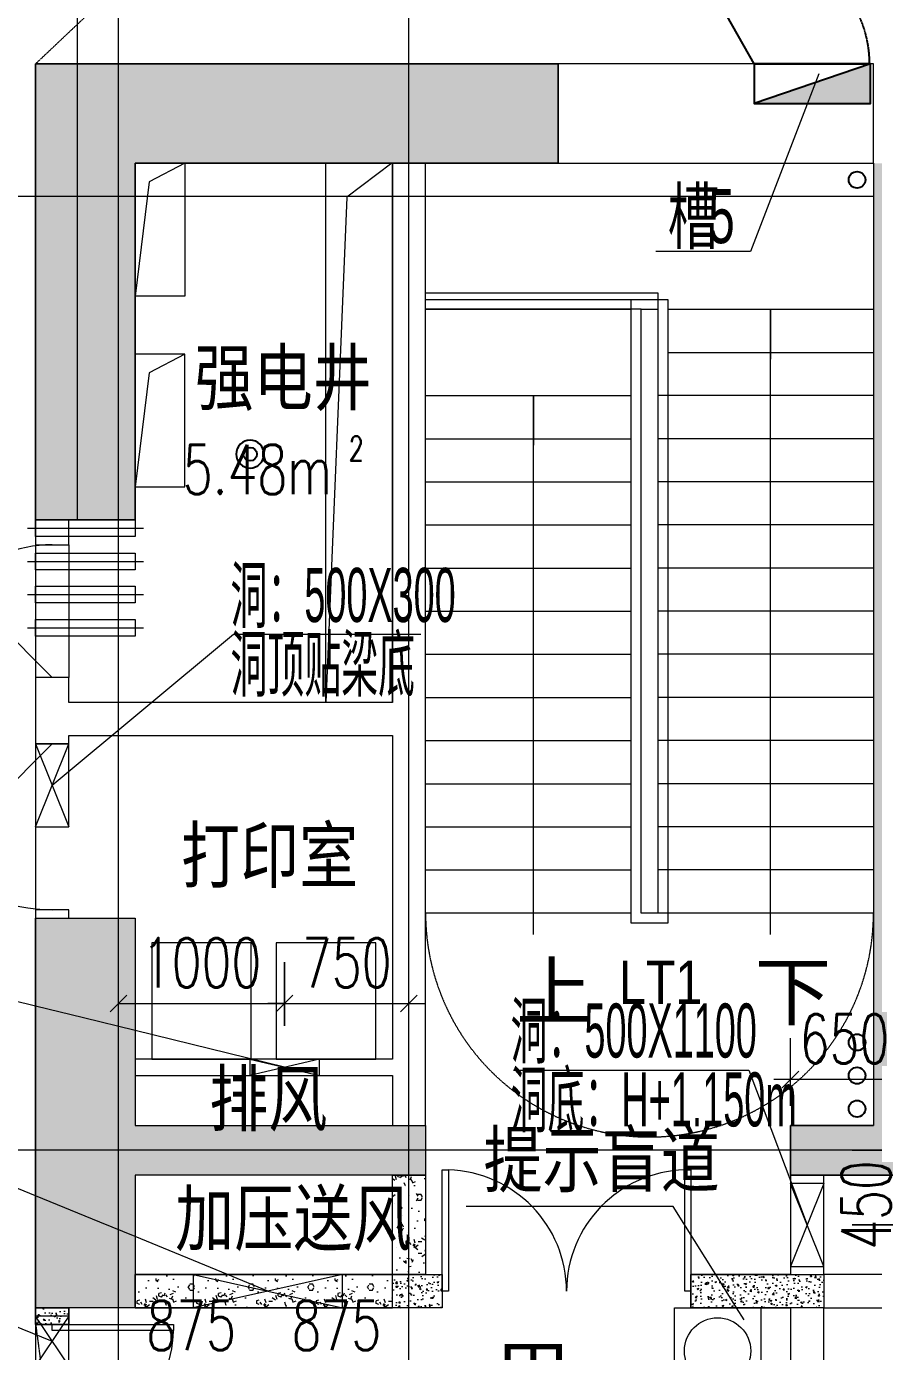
# Model space of a CAD drawing. Header units: millimetres. Extents: x 8533 to 398112, y -117646 to 105276.
# Drawn here: x 164491 to 169596, y 57192 to 65180 of the extents above; entities that cross this region are included whole.
import ezdxf

# ---------------------------------------------------------------- set-up
doc = ezdxf.new("R2010")
doc.units = ezdxf.units.MM
for name, pattern in [('IMPORT-A-D0TE-BF$0$DOTE', [0]), ('IMPORT-A-stair-10F$0$DASH', [3.5, 2.5, -1]), ('IMPORT-DASH', [3.5, 2.5, -1]), ('IMPORT-P-XHS-10F$0$DASH', [3.5, 2.5, -1])]:
    doc.linetypes.add(name, pattern=pattern)
for name, color, linetype, lineweight in [('A-D0TE-BF$0$A-Axis-GRID', 1, 'IMPORT-A-D0TE-BF$0$DOTE', 13), ('A-PMDT-10F$0$0-现浇内墙构造柱-CABR', 31, 'Continuous', 13), ('A-PMDT-10F$0$0-预制内隔墙_不计入_-CABR', 6, 'Continuous', 13), ('A-PMDT-10F$0$A-Wall-arch', 7, 'Continuous', 13), ('A-stair-10F$0$A-floor-STAI', 2, 'Continuous', 13), ('A-stair-10F$0$DIM_SYMB', 3, 'Continuous', 13), ('A-stair-10F$0$PUB_TEXT', 7, 'Continuous', 13), ('A-wall-10F$0$-A-盲道', 8, 'Continuous', 13), ('A-wall-10F$0$A-Dims', 140, 'Continuous', 13), ('A-wall-10F$0$A-Dims-IDEN', 13, 'Continuous', 13), ('A-wall-10F$0$A-int-BATH', 152, 'Continuous', 13), ('A-wall-10F$0$A-wall-ARCH', 7, 'Continuous', 13), ('A-wall-10F$0$A-wall-COL', 30, 'Continuous', 13), ('A-wall-10F$0$DOOR_FIRE', 4, 'Continuous', 13), ('A-wall-10F$0$DOOR_FIRE_TEXT', 7, 'Continuous', 13), ('A-wall-10F$0$PUB_TEXT', 7, 'Continuous', 13), ('A-wall-10F$0$SPACE', 7, 'Continuous', 13), ('E-LD-10_18F$0$E-留洞提资', 1, 'Continuous', 13), ('E-MG-10_12F$0$E-POWER-EQUIP1', 3, 'Continuous', 13), ('E-MG-10_12F$0$E-留洞提资尺寸标注1', 7, 'Continuous', 13), ('H-TJ-10F$0$H-TZ-JZLD', 211, 'Continuous', 13), ('H-TJ-10F$0$H-TZ-JZLDBZ', 4, 'Continuous', 13), ('P-XHS-10F$0$PTA-PS通气立管', 10, 'Continuous', 25), ('P-XHS-10F$0$PTA-XH消火栓立管2区', 10, 'Continuous', 25), ('P-XHS-10F$0$PTA-XH消火栓箱', 10, 'Continuous', 25), ('P-XHS-10F$0$PTP-YS雨水阀门', 10, 'Continuous', 25), ('P-XHS-10F$0$消火栓留槽提资', 4, 'Continuous', 13), ('wall-10_12F$0$S-hatch', 253, 'Continuous', 13), ('wall-10_12F$0$S-wall', 31, 'Continuous', 13), ('X-AREA-SS', 3, 'IMPORT-DASH', 13), ('塔楼-ARC-10F-20250714_dwg', 8, 'Continuous', 13)]:
    doc.layers.add(name, color=color, linetype=linetype, lineweight=lineweight)
doc.styles.add('Arial', font='arial.ttf', dxfattribs={"width": 0.7, "height": 326.200771})
doc.styles.add('Arial_2', font='arial.ttf', dxfattribs={"width": 0.5, "height": 326.200771})
doc.styles.add('Arial_5', font='arial.ttf', dxfattribs={"width": 0.8, "height": 326.200771})
doc.styles.add('Arial_8', font='arial.ttf', dxfattribs={"width": 0.8, "height": 260.960617})
doc.styles.add('Arial_9', font='arial.ttf', dxfattribs={"width": 0.63, "height": 326.200771})
doc.styles.add('Simplex', font='simplex_.ttf', dxfattribs={"width": 0.705882, "height": 297.5})
doc.styles.add('Simplex_3', font='simplex_.ttf', dxfattribs={"height": 337.588652})
doc.styles.add('Simplex_5', font='simplex_.ttf', dxfattribs={"width": 0.705882, "height": 148.75})
pattern_1 = [(0, (-1213354.08, -95633.75), (180, 360), [0, -360]), (0, (-1213564.7, -95682.35), (180, 360), [0, -360]), (0, (-1213447.7, -95685.95), (180, 360), [0, -360]), (0, (-1213319.9, -95579.75), (180, 360), [0, -360]), (0, (-1213469.28, -95703.95), (180, 360), [0, -360]), (0, (-1213283.9, -95352.95), (180, 360), [0, -360]), (0, (-1213393.7, -95381.75), (180, 360), [0, -360]), (0, (-1213336.08, -95426.75), (180, 360), [0, -360]), (0, (-1213629.5, -95433.95), (180, 360), [0, -360]), (0, (-1213453.08, -95450.15), (180, 360), [0, -360]), (0, (-1213521.5, -95541.95), (180, 360), [0, -360]), (0, (-1213517.9, -95676.95), (180, 360), [0, -360]), (0, (-1213382.9, -95691.35), (180, 360), [0, -360]), (0, (-1213283.9, -95532.95), (180, 360), [0, -360]), (0, (-1213620.5, -95588.75), (180, 360), [0, -360]), (0, (-1213589.9, -95527.55), (180, 360), [0, -360]), (0, (-1213449.5, -95552.75), (180, 360), [0, -360]), (0, (-1213499.9, -95604.95), (180, 360), [0, -360]), (0, (-1213528.7, -95486.15), (180, 360), [0, -360]), (0, (-1213483.7, -95351.15), (180, 360), [0, -360]), (0, (-1213606.08, -95664.35), (180, 360), [0, -360]), (0, (-1213408.08, -95424.95), (180, 360), [0, -360]), (0, (-1213575.5, -95419.55), (180, 360), [0, -360]), (0, (-1213604.28, -95372.75), (180, 360), [0, -360]), (130.601, (-1213305.996, -95465.663), (-899.99401095, 1080.00451829), [15.805, -6622.267]), (18.435, (-1213331.71, -95458.805), (899.9997119, 360.0008173), [16.263, -2260.577]), (90, (-1213331.71, -95474.23), (180, 360), [15.429, -704.571]), (161.565, (-1213316.28, -95479.377), (-899.9997119, 360.0008173), [16.263, -2260.577]), (53.13, (-1213316.28, -95479.38), (180.0006431, 359.9996784), [17.143, -1782.857]), (135, (-1213302.57, -95662.8), (-180.000395, 360.000083), [14.546, -1003.688]), (45, (-1213323.14, -95662.8), (180.000395, 360.000083), [14.546, -1003.688]), (135, (-1213312.85, -95673.09), (-180.000395, 360.000083), [14.546, -1003.688]), (45, (-1213312.85, -95673.09), (180.000395, 360.000083), [14.546, -1003.688]), (116.565, (-1213475.7, -95421.1), (0.000643, 720.000472), [19.166, -383.326]), (180, (-1213484.28, -95403.95), (-180, 360), [20.571, -339.429]), (63.435, (-1213513.43, -95421.1), (-0.000643, 720.000472), [19.166, -383.326]), (116.565, (-1213504.85, -95438.23), (0.000643, 720.000472), [19.166, -383.326]), (0, (-1213504.85, -95438.23), (180, 360), [20.571, -339.429]), (63.435, (-1213484.28, -95438.23), (-0.000643, 720.000472), [19.166, -383.326]), (107.103, (-1213340.282, -95542.805), (-540.00850919, 1799.9978929), [23.317, -9769.742]), (143.973, (-1213347.14, -95520.52), (-3420.01619141, 2519.97788292), [23.317, -4873.212]), (180, (-1213366, -95506.8), (-180, 360), [22.286, -337.714]), (36.027, (-1213407.14, -95520.52), (3420.01619141, 2519.97788292), [23.317, -4873.212]), (71.565, (-1213413.996, -95541.09), (540.0016279, 1799.9995846), [21.684, -2255.156]), (107.103, (-1213407.139, -95563.377), (-540.00850919, 1799.9978929), [23.317, -9769.742]), (143.973, (-1213388.282, -95577.09), (-3420.01619141, 2519.97788292), [23.317, -4873.212]), (0, (-1213388.28, -95577.1), (180, 360), [22.286, -337.714]), (36.027, (-1213365.996, -95577.09), (3420.01619141, 2519.97788292), [23.317, -4873.212]), (71.565, (-1213347.14, -95563.377), (540.0016279, 1799.9995846), [21.684, -2255.156]), (150.255, (-1213336.853, -95374.805), (-539.9992313, 360.0005247), [13.821, -2888.592]), (90, (-1213348.85, -95381.66), (180, 360), [13.714, -706.286]), (29.745, (-1213348.853, -95381.663), (539.9987352, 360.00139294), [13.821, -2888.592]), (116.565, (-1213420.85, -95630.23), (0.000643, 720.000472), [19.166, -383.326]), (168.69, (-1213429.425, -95613.09), (-1620.00004404, 360.0021005), [17.482, -3653.811]), (41.186, (-1213460.282, -95621.663), (4499.99453081, 3960.00564996), [18.223, -7635.481]), (90, (-1213460.28, -95638.8), (180, 360), [17.143, -702.857]), (138.814, (-1213446.568, -95650.805), (-4499.99453081, 3960.00564996), [18.223, -7635.481]), (16.699, (-1213446.568, -95650.805), (5940.00732194, 1799.97470682), [17.898, -7499.122]), (60.945, (-1213429.425, -95645.663), (180.0024462, 359.99838221), [17.65, -7395.204]), (109.983, (-1213571.71, -95479.377), (-899.99566353, 2520.00135072), [20.065, -8407.319]), (155.556, (-1213578.568, -95460.52), (-2339.99934806, 1080.002041164), [20.714, -8679.079]), (24.444, (-1213616.282, -95460.52), (2339.99934806, 1080.002041164), [20.714, -8679.079]), (70.017, (-1213623.139, -95479.377), (899.99566353, 2520.00135072), [20.065, -8407.318]), (109.983, (-1213616.282, -95498.234), (-899.99566353, 2520.00135072), [20.065, -8407.319]), (160.017, (-1213597.425, -95505.09), (-900.0010179, 359.9985858), [20.065, -4193.626]), (19.983, (-1213597.425, -95505.09), (900.0010179, 359.9985858), [20.065, -4193.626]), (70.017, (-1213578.568, -95498.234), (899.99566353, 2520.00135072), [20.065, -8407.318]), (122.005, (-1213437.996, -95511.948), (-179.99742223, 360.0010759), [16.173, -3380.06]), (18.435, (-1213461.996, -95503.377), (899.9997119, 360.0008173), [16.263, -2260.577]), (90, (-1213462, -95518.8), (180, 360), [15.429, -704.571]), (161.565, (-1213446.57, -95523.95), (-899.9997119, 360.0008173), [16.263, -2260.577]), (54.462, (-1213446.568, -95523.948), (1260.00956021, 1799.99285837), [14.747, -6178.927]), (116.565, (-1213542.57, -95599.38), (0.000643, 720.000472), [19.166, -383.326]), (180, (-1213551.14, -95582.23), (-180, 360), [18.857, -341.143]), (59.036, (-1213580.282, -95599.377), (180.00147126, 359.99963263), [19.992, -4178.293]), (120.964, (-1213569.996, -95616.52), (-180.00147126, 359.99963263), [19.992, -4178.293]), (0, (-1213570, -95616.52), (180, 360), [18.857, -341.143]), (63.435, (-1213551.14, -95616.52), (-0.000643, 720.000472), [19.166, -383.326])]
pattern_2 = [(50, (31902.24, -131286.19), (91.0919515, -7.9692214), [9.525, -104.775]), (355, (31902.24, -131286.19), (-17.621214, 95.528304), [7.62, -83.82]), (100.451, (31909.83, -131286.85), (73.4713415, 87.557852), [8.095, -89.045]), (46.184, (31902.24, -131260.79), (135.539101, -21.021998), [14.287, -157.162]), (96.636, (31913.54, -131262.54), (118.701808, 123.713168), [12.143, -133.568]), (351.184, (31902.24, -131260.79), (118.70272, 123.711988), [11.43, -125.73]), (21, (31914.94, -131267.14), (75.8072607, -51.1322925), [9.525, -104.775]), (326, (31914.94, -131267.14), (30.90118, 92.093871), [7.62, -83.82]), (71.451, (31921.26, -131271.4), (106.7086904, 40.961158), [8.095, -89.045]), (37.5, (31902.24, -131286.19), (1.5441614, 42.2775379), [0, -82.804, 0, -85.09, -84.137]), (37.5, (31902.24, -131286.19), (1.5441614, 42.2775379), [-167.894, 0, -84.137]), (7.5, (31902.24, -131286.19), (33.409719, 50.0903735), [0, -48.514, 0, -80.899, -32.067]), (7.5, (31902.24, -131286.19), (33.409719, 50.0903735), [-129.413, 0, -32.067]), (327.5, (31873.92, -131286.19), (67.7955125, -2.8640346), [0, -31.75, 0, -99.06, -131.445]), (327.5, (31873.92, -131286.19), (67.7955125, -2.8640346), [-130.81, 0, -131.445]), (317.5, (31861.22, -131286.19), (74.0641054, 12.713012), [0, -41.275, 0, -65.786, -93.345]), (317.5, (31861.22, -131286.19), (74.0641054, 12.713012), [-107.061, 0, -93.345])]

# ---------------------------------------------------------------- blocks, each defined once
blk = doc.blocks.new('塔楼-ARC-10F-20250714_dwg_A-D0TE-BF-2024562-10F_ARC_46_000_')
at = {"layer": 'A-D0TE-BF$0$A-Axis-GRID', "linetype": 'Continuous'}
for p, q in [((10500, 800), (10500, 12239.4)), ((8750, 800), (8750, 7769.6)), ((8750, -1950), (8750, 800)), ((10500, 200), (10500, 800)), ((10500, -5600), (10500, 200)), ((8250, 0), (980, 0)), ((8850, 0), (8250, 0)), ((13300, 0), (8850, 0)), ((8750, -4350), (8750, -1950)), ((8750, -5391.7), (8750, -4350)), ((8750, -6033.3), (8750, -5391.7)), ((10500, -5900), (10500, -5600)), ((8250, -5750), (-2116.1, -5750)), ((8850, -5750), (8250, -5750)), ((10600, -5750), (8850, -5750)), ((12800, -5750), (10600, -5750)), ((16600, -5750), (12800, -5750)), ((10500, -6700), (10500, -5900)), ((8750, -6700), (8750, -6033.3)), ((8750, -7100), (8750, -6700)), ((10500, -7100), (10500, -6700))]:
    blk.add_line(p, q, dxfattribs=at)
blk = doc.blocks.new('塔楼-ARC-10F-20250714_dwg__U166-2024573-10F_ARC_46_000_')
at = {"layer": 'H-TJ-10F$0$H-TZ-JZLD'}
for p, q in [((0, 150), (166.7, -100)), ((33.3, -100), (200, 150)), ((0.5, -149.3), (33.3, -100)), ((0.5, -150), (200, -150)), ((166.7, -100), (200, -150)), ((200, -150), (200, -100))]:
    blk.add_line(p, q, dxfattribs=at)
at = {"layer": 'H-TJ-10F$0$H-TZ-JZLD', "flags": 128}
blk.add_lwpolyline([(200, -100), (200, 150), (0, 150), (0, -150)], dxfattribs=at)
blk = doc.blocks.new('塔楼-ARC-10F-20250714_dwg__U167-2024574-10F_ARC_46_000_')
at = {"layer": 'H-TJ-10F$0$H-TZ-JZLD'}
for p, q in [((0, -450), (200, 450)), ((0, 450), (0, -450)), ((0, 450), (200, -450))]:
    blk.add_line(p, q, dxfattribs=at)
at = {"layer": 'H-TJ-10F$0$H-TZ-JZLD', "flags": 128}
blk.add_lwpolyline([(0, -450), (200, -450), (200, 450), (0, 450)], dxfattribs=at)
blk = doc.blocks.new('塔楼-ARC-10F-20250714_dwg__U165-2024575-10F_ARC_46_000_')
at = {"layer": 'H-TJ-10F$0$H-TZ-JZLD'}
blk.add_line((0, 250), (200, -250), dxfattribs=at)
at = {"layer": 'H-TJ-10F$0$H-TZ-JZLD', "flags": 128}
blk.add_lwpolyline([(0, -250), (200, -250), (200, 250), (0, 250), (0, -250), (200, 250)], dxfattribs=at)
blk = doc.blocks.new('塔楼-ARC-10F-20250714_dwg__U139-2024591-10F_ARC_46_000_')
at = {"layer": 'H-TJ-10F$0$H-TZ-JZLD'}
blk.add_line((0, 210), (100, -210), dxfattribs=at)
at = {"layer": 'H-TJ-10F$0$H-TZ-JZLD', "flags": 128}
blk.add_lwpolyline([(0, -210), (100, -210), (100, 210), (0, 210), (0, -210), (100, 210)], dxfattribs=at)
blk = doc.blocks.new('塔楼-ARC-10F-20250714_dwg__U140-2024592-10F_ARC_46_000_')
at = {"layer": 'H-TJ-10F$0$H-TZ-JZLD'}
blk.add_line((0, 250), (199.5, -250), dxfattribs=at)
at = {"layer": 'H-TJ-10F$0$H-TZ-JZLD', "flags": 128}
blk.add_lwpolyline([(0, -250), (199.5, -250), (199.5, 250), (0, 250), (0, -250), (199.5, 250)], dxfattribs=at)
blk = doc.blocks.new('塔楼-ARC-10F-20250714_dwg_H-TJ-10F-2024599-10F_ARC_46_000_')
at = {"layer": 'H-TJ-10F$0$H-TZ-JZLDBZ'}
for p, q in [((8538.9, -4951.9), (8250, -4880.7)), ((8850, -5028.4), (8538.9, -4951.9)), ((9750, -5250), (8850, -5028.4)), ((8637.5, -6183.4), (8250, -6024)), ((8850, -6270.9), (8637.5, -6183.4)), ((9406.9, -6500), (8850, -6270.9)), ((9649.9, -6600), (9406.9, -6500))]:
    blk.add_line(p, q, dxfattribs=at)
at = {"layer": 'H-TJ-10F$0$H-TZ-JZLDBZ', "flags": 128}
for points in [[(10572, -2640.9), (9442.9, -2640.9), (8349.7, -3550)], [(8250, -4880.7), (6045.2, -4338), (4898.8, -4338)], [(8250, -6024), (6096, -5137.6), (4722.4, -5137.6)], [(11131.1, -5266.9), (12547.8, -5266.9), (12899.9, -6200)], [(4645.4, -5986.7), (6099.3, -5986.7), (8349.9, -6900)]]:
    blk.add_lwpolyline(points, dxfattribs=at)
blk.add_blockref('塔楼-ARC-10F-20250714_dwg__U140-2024592-10F_ARC_46_000_', (8250, -3550))
for name, p, rotation in [('塔楼-ARC-10F-20250714_dwg__U139-2024591-10F_ARC_46_000_', (9750, -5200), 270), ('塔楼-ARC-10F-20250714_dwg__U165-2024575-10F_ARC_46_000_', (12999.9, -6200), 180), ('塔楼-ARC-10F-20250714_dwg__U167-2024574-10F_ARC_46_000_', (9649.9, -6500), 270), ('塔楼-ARC-10F-20250714_dwg__U166-2024573-10F_ARC_46_000_', (8449.9, -6900), 180)]:
    blk.add_blockref(name, p, dxfattribs=dict(rotation=rotation))
at = {"layer": 'H-TJ-10F$0$H-TZ-JZLDBZ', "attachment_point": 1, "line_spacing_factor": 0.941778, "style": 'Arial_2'}
for s, insert, char_height, width in [('洞：500X300', (9424.6, -2239.1), 326.2, 1685.36), ('洞顶贴梁底', (9424.6, -2654.1), 326.2, 1532.145), ('洞：500X1100', (11112.8, -4865.1), 326.2, 1838.574), ('洞底：H+1.150m', (11112.8, -5280.1), 326.201, 2145.003)]:
    blk.add_mtext(s, dxfattribs=dict(at, insert=insert, char_height=char_height, width=width))
blk = doc.blocks.new('塔楼-ARC-10F-20250714_dwg__U166-V69-10F_ARC_46_000_')
at = {"layer": 'H-TJ-10F$0$H-TZ-JZLD'}
for p, q in [((0, 150), (166.7, -100)), ((33.3, -100), (200, 150)), ((0.5, -149.3), (33.3, -100)), ((166.7, -100), (200, -150))]:
    blk.add_line(p, q, dxfattribs=at)
at = {"layer": 'H-TJ-10F$0$H-TZ-JZLD', "flags": 128}
for points in [[(200, -100), (200, 150), (0, 150), (0, -150)], [(0.5, -150), (200, -150), (200, -100)]]:
    blk.add_lwpolyline(points, dxfattribs=at)
blk = doc.blocks.new('塔楼-ARC-10F-20250714_dwg__U167-V70-10F_ARC_46_000_')
at = {"layer": 'H-TJ-10F$0$H-TZ-JZLD'}
blk.add_line((0, 450), (200, -450), dxfattribs=at)
at = {"layer": 'H-TJ-10F$0$H-TZ-JZLD', "flags": 128}
blk.add_lwpolyline([(0, -450), (200, -450), (200, 450), (0, 450), (0, -450), (200, 450)], dxfattribs=at)
blk = doc.blocks.new('塔楼-ARC-10F-20250714_dwg_H-TJ-10F-V80-10F_ARC_46_000_')
at = {"layer": 'H-TJ-10F$0$H-TZ-JZLDBZ'}
for p, q in [((8538.9, -4951.9), (8250, -4880.7)), ((8850, -5028.4), (8538.9, -4951.9)), ((9750, -5250), (8850, -5028.4)), ((8637.5, -6183.4), (8250, -6024)), ((8850, -6270.9), (8637.5, -6183.4)), ((9406.9, -6500), (8850, -6270.9)), ((9649.9, -6600), (9406.9, -6500))]:
    blk.add_line(p, q, dxfattribs=at)
at = {"layer": 'H-TJ-10F$0$H-TZ-JZLDBZ', "flags": 128}
for points in [[(10572, -2640.9), (9442.9, -2640.9), (8349.7, -3550)], [(8250, -4880.7), (6045.2, -4338), (4898.8, -4338)], [(8250, -6024), (6096, -5137.6), (4722.4, -5137.6)], [(11131.1, -5266.9), (12547.8, -5266.9), (12899.9, -6200)], [(4645.4, -5986.7), (6099.3, -5986.7), (8349.9, -6900)]]:
    blk.add_lwpolyline(points, dxfattribs=at)
blk.add_blockref('塔楼-ARC-10F-20250714_dwg__U140-2024592-10F_ARC_46_000_', (8250, -3550))
for name, p, rotation in [('塔楼-ARC-10F-20250714_dwg__U139-2024591-10F_ARC_46_000_', (9750, -5200), 270), ('塔楼-ARC-10F-20250714_dwg__U165-2024575-10F_ARC_46_000_', (12999.9, -6200), 180), ('塔楼-ARC-10F-20250714_dwg__U167-V70-10F_ARC_46_000_', (9649.9, -6500), 270), ('塔楼-ARC-10F-20250714_dwg__U166-V69-10F_ARC_46_000_', (8449.9, -6900), 180)]:
    blk.add_blockref(name, p, dxfattribs=dict(rotation=rotation))
at = {"layer": 'H-TJ-10F$0$H-TZ-JZLDBZ', "attachment_point": 1, "line_spacing_factor": 0.941778, "style": 'Arial_2'}
for s, insert, char_height, width in [('洞：500X300', (9424.6, -2239.1), 326.2, 1685.36), ('洞顶贴梁底', (9424.6, -2654.1), 326.2, 1532.145), ('洞：500X1100', (11112.8, -4865.1), 326.2, 1838.574), ('洞底：H+1.150m', (11112.8, -5280.1), 326.201, 2145.003)]:
    blk.add_mtext(s, dxfattribs=dict(at, insert=insert, char_height=char_height, width=width))
blk = doc.blocks.new('塔楼-ARC-10F-20250714_dwg_wall-10_12F-2024600-10F_ARC_46_000_')
at = {"layer": 'wall-10_12F$0$S-hatch'}
for points in [[(8850, -1950), (8850, 200), (11400, 200), (11400, 800), (8250, 800), (8250, -1950)], [(13450, -5900), (16600, -5900), (16599.5, -5600), (13600, -5600), (13600, 200), (13300, 200), (13300, -5600), (12800, -5600), (12800, -5900), (13300, -5900)], [(8250, -6700), (8850, -6700), (8850, -5900), (10600, -5900), (10600, -5600), (8850, -5600), (8850, -4350), (8250, -4350), (8250, -5900)]]:
    blk.add_hatch(color=256, dxfattribs=at).paths.add_polyline_path(points, flags=0)
at = {"layer": 'wall-10_12F$0$S-wall'}
for p, q in [((8850, -4350), (8850, -5600)), ((10600, -5900), (10400, -5900)), ((8850, -6500), (8850, -6700)), ((8449.4, -6700), (8250, -6700)), ((8850, -6700), (8449.4, -6700))]:
    blk.add_line(p, q, dxfattribs=at)
at = {"layer": 'wall-10_12F$0$S-wall', "flags": 128}
for points in [[(8250, 200), (8250, 800), (11400, 800), (11400, 200), (8850, 200), (8850, -1950)], [(8850, -1950), (8250, -1950), (8250, 200)], [(8250, -6700), (8250, -4350), (8850, -4350)], [(8850, -5600), (10600, -5600), (10600, -5900)], [(16600, -5900), (12800, -5900), (12800, -5600), (13300, -5600)], [(10400, -5900), (8850, -5900), (8850, -6500)]]:
    blk.add_lwpolyline(points, dxfattribs=at)
blk = doc.blocks.new('塔楼-ARC-10F-20250714_dwg_E-LD-10_18F-2024604-10F_ARC_46_000_')
at = {"layer": 'E-LD-10_18F$0$E-留洞提资'}
for p, q in [((8850, 200), (9150.1, 200)), ((8850, -600), (8850, 200)), ((9998.4, 200), (10397.9, 200)), ((10397.9, 200.9), (10396.7, 200)), ((8850, -950), (8850, -1750)), ((9150, -950), (8850, -950))]:
    blk.add_line(p, q, dxfattribs=at)
at = {"layer": 'E-LD-10_18F$0$E-留洞提资', "flags": 128}
for points in [[(9150.1, 200), (9150.1, -600), (8850, -600)], [(9150, 200), (8933.7, 87.7), (8850.1, -600)], [(10397.9, 200), (10397.9, -3050), (9998.4, -3050), (9998.4, 200)], [(10396.7, 200), (10125.8, -4.2), (9998.4, -3050)], [(8850, -1750), (9150, -1750), (9150, -950), (8933.7, -1062.3), (8850, -1750.5)]]:
    blk.add_lwpolyline(points, dxfattribs=at)
blk = doc.blocks.new('塔楼-ARC-10F-20250714_dwg_A-stair-10F-2024607-10F_ARC_46_000_')
at = {"layer": 'A-stair-10F$0$A-floor-STAI'}
for p, q in [((10600, -620), (11840, -620)), ((11900, -2717), (11900, -680)), ((12060, -680), (13300, -680)), ((12060, -940), (13300, -940)), ((10600, -1200), (11840, -1200)), ((10600, -1460), (11840, -1460)), ((13300, -1460), (12000, -1460)), ((10600, -1720), (11840, -1720)), ((13300, -1720), (12000, -1720)), ((10600, -1980), (11840, -1980)), ((13300, -1980), (12000, -1980)), ((10600, -2240), (11840, -2240)), ((13300, -2240), (12000, -2240)), ((10600, -2500), (11840, -2500)), ((13300, -2500), (12000, -2500)), ((10600, -2760), (11840, -2760)), ((13300, -2760), (12000, -2760)), ((10600, -3020), (11840, -3020)), ((13300, -3020), (12000, -3020)), ((10600, -3280), (11840, -3280)), ((13300, -3280), (12000, -3280)), ((10600, -3540), (11840, -3540)), ((13300, -3540), (12000, -3540)), ((10600, -3800), (11840, -3800)), ((13300, -3800), (12000, -3800)), ((10600, -4060), (11840, -4060)), ((13300, -4060), (12000, -4060))]:
    blk.add_line(p, q, dxfattribs=at)
at = {"layer": 'A-stair-10F$0$A-floor-STAI', "flags": 128}
blk.add_lwpolyline([(12060, -4380), (11840, -4380), (11840, -620), (12060, -620)], close=True, dxfattribs=at)
for points in [[(11840, -4320), (10600, -4320), (10600, -3540), (10600, -680), (11840, -680)], [(13300, -4320), (12000, -4320), (11900, -4320), (11900, -680), (12000, -680), (12000, -4320)], [(13300, -1200), (12000, -1200), (12000, -4320), (11900, -4320), (11900, -2832.5)]]:
    blk.add_lwpolyline(points, dxfattribs=at)
at = {"layer": 'A-stair-10F$0$A-floor-STAI', "linetype": 'IMPORT-A-stair-10F$0$DASH'}
blk.add_arc((11950, -4320), 1350, 180, 0.00055, dxfattribs=at)
blk.add_arc((11950, -4320), 1350, 180, 0.00055, dxfattribs=at)
at = {"layer": 'A-stair-10F$0$DIM_SYMB', "flags": 128}
for points in [[(12680, -4450), (12680, -680), (12680, -980)], [(11250, -4450), (11250, -1200), (11250, -1500)]]:
    blk.add_lwpolyline(points, dxfattribs=at)
at = {"layer": 'A-stair-10F$0$DIM_SYMB', "color": 7, "char_height": 337.589, "width": 545.242, "attachment_point": 1, "line_spacing_factor": 1.125731, "style": 'Simplex_3'}
for s, insert in [('\\fSimplex|b0|i0|c134|p2|;上', (11145.7, -4623.2)), ('\\fSimplex|b0|i0|c134|p2|;下', (12585.1, -4623.2))]:
    blk.add_mtext(s, dxfattribs=dict(at, insert=insert))
at = {"layer": 'A-stair-10F$0$PUB_TEXT', "insert": (11765.8, -4607), "char_height": 260.96, "width": 583.322, "attachment_point": 1, "line_spacing_factor": 0.941778, "style": 'Arial_8'}
blk.add_mtext('LT1', dxfattribs=at)
blk = doc.blocks.new('塔楼-ARC-10F-20250714_dwg_P-XHS-10F$0$$VALVE$00000334-2024620-10F_ARC_46_000_')
at = {"layer": 'P-XHS-10F$0$PTP-YS雨水阀门'}
blk.add_circle((0, 0), 33.9, dxfattribs=at)
for start, end in [(360, 180), (180, 360)]:
    blk.add_arc((0, 0), 70, start, end, dxfattribs=at)
blk = doc.blocks.new('塔楼-ARC-10F-20250714_dwg_P-XHS-10F$0$JGFHFEHDS-2024622-10F_ARC_46_000_')
at = {"layer": 'P-XHS-10F$0$PTA-XH消火栓箱'}
blk.add_hatch(color=256, dxfattribs=at).paths.add_polyline_path([(1182476.1, 612783.1), (1183176.1, 612783.1), (1183176.1, 613023.1)], flags=0)
at = {"layer": 'P-XHS-10F$0$PTA-XH消火栓箱', "color": 135}
blk.add_line((1182476.1, 613023.1), (1182133.5, 613627.5), dxfattribs=at)
at = {"layer": 'P-XHS-10F$0$PTA-XH消火栓箱'}
for p, q in [((1183176.1, 613023.1), (1182476.1, 612783.1)), ((1183176.1, 612783.1), (1183176.1, 613023.1)), ((1182476.1, 612783.1), (1183176.1, 612783.1))]:
    blk.add_line(p, q, dxfattribs=at)
at = {"layer": 'P-XHS-10F$0$PTA-XH消火栓箱', "flags": 128}
blk.add_lwpolyline([(1183176.1, 613023.1), (1182826.1, 613023.1), (1182476.1, 613023.1), (1183176.1, 613023.1), (1182476.1, 613023.1), (1182476.1, 612783.1), (1183176.1, 612783.1), (1183176.1, 613023.1), (1182476.1, 612783.1)], dxfattribs=at)
at = {"layer": 'P-XHS-10F$0$PTA-XH消火栓箱', "color": 135, "linetype": 'IMPORT-P-XHS-10F$0$DASH'}
blk.add_arc((1182476.1, 613023.1), 694.8, 359.99986, 119.55075, dxfattribs=at)
blk = doc.blocks.new('塔楼-ARC-10F-20250714_dwg_P-XHS-10F-2024623-10F_ARC_46_000_')
at = {"layer": 'P-XHS-10F$0$PTA-PS通气立管'}
for centre in [(13200.9, -5099.6), (13200.9, -5299.6)]:
    blk.add_circle(centre, 50, dxfattribs=at)
at = {"layer": 'P-XHS-10F$0$PTA-XH消火栓立管2区'}
for centre in [(13200.9, 100.4), (13200.9, -5499.6)]:
    blk.add_circle(centre, 50, dxfattribs=at)
at = {"layer": 'P-XHS-10F$0$消火栓留槽提资', "flags": 128}
blk.add_lwpolyline([(12970.7, 739.1), (12558.4, -332.1), (11989, -332.1)], dxfattribs=at)
blk.add_blockref('塔楼-ARC-10F-20250714_dwg_P-XHS-10F$0$JGFHFEHDS-2024622-10F_ARC_46_000_', (-1169894.5, -612222.7))
at = {"xscale": 1.2, "yscale": 1.2, "zscale": 1.2, "rotation": 90}
blk.add_blockref('塔楼-ARC-10F-20250714_dwg_P-XHS-10F$0$$VALVE$00000334-2024620-10F_ARC_46_000_', (9542.8, -1553.3), dxfattribs=at)
at = {"layer": 'P-XHS-10F$0$消火栓留槽提资', "color": 7, "char_height": 326.201, "attachment_point": 1, "line_spacing_factor": 0.941778}
for s, insert, width, style in [('\\fArial|b0|i0|c134|p34|;\\W.7;槽', (12059, 44.7), 422.661, 'Arial'), ('\\fArial|b0|i0|c134|p34|;\\W.63;5', (12304, 44.7), 190.197, 'Arial_9')]:
    blk.add_mtext(s, dxfattribs=dict(at, insert=insert, width=width, style=style))
blk = doc.blocks.new('塔楼-ARC-10F-20250714_dwg_E-MG-10_12F$0$预埋套管2-2024628-10F_ARC_46_000_')
at = {"layer": 'E-MG-10_12F$0$E-POWER-EQUIP1'}
for p, q in [((-300, 100), (300, 100)), ((-350, 50), (350, 50))]:
    blk.add_line(p, q, dxfattribs=at)
at = {"layer": 'E-MG-10_12F$0$E-POWER-EQUIP1', "flags": 128}
blk.add_lwpolyline([(300, 100), (300, 0), (-300, 0), (-300, 100)], dxfattribs=at)
blk = doc.blocks.new('塔楼-ARC-10F-20250714_dwg_E-MG-10_12F$0$预埋套管2-V88-10F_ARC_46_000_')
at = {"layer": 'E-MG-10_12F$0$E-POWER-EQUIP1'}
blk.add_line((-350, 50), (350, 50), dxfattribs=at)
at = {"layer": 'E-MG-10_12F$0$E-POWER-EQUIP1', "flags": 128}
blk.add_lwpolyline([(-300, 100), (300, 100), (300, 0), (-300, 0)], close=True, dxfattribs=at)
blk = doc.blocks.new('塔楼-ARC-10F-20250714_dwg_E-MG-10_12F-2024629-10F_ARC_46_000_')
at = {"layer": 'E-MG-10_12F$0$E-留洞提资尺寸标注1'}
blk.add_line((8500, 800), (8500, -1950), dxfattribs=at)
at = {"layer": 'E-MG-10_12F$0$E-留洞提资尺寸标注1', "flags": 128}
blk.add_lwpolyline([(12638.7, 2164.9), (8500, 2164.9), (8500, 800)], dxfattribs=at)
for name, p in [('塔楼-ARC-10F-20250714_dwg_E-MG-10_12F$0$预埋套管2-2024628-10F_ARC_46_000_', (8550, -2050)), ('塔楼-ARC-10F-20250714_dwg_E-MG-10_12F$0$预埋套管2-V88-10F_ARC_46_000_', (8550, -2250)), ('塔楼-ARC-10F-20250714_dwg_E-MG-10_12F$0$预埋套管2-V88-10F_ARC_46_000_', (8550, -2450)), ('塔楼-ARC-10F-20250714_dwg_E-MG-10_12F$0$预埋套管2-V88-10F_ARC_46_000_', (8550, -2650))]:
    blk.add_blockref(name, p)
blk = doc.blocks.new('塔楼-ARC-10F-20250714_dwg_A-wall-10F$0$adsafs-V97-10F_ARC_46_000_')
at = {"layer": 'A-wall-10F$0$-A-盲道'}
for p, q in [((109604361.4, -34965196.8), (109604461.4, -34965196.8)), ((109604461.4, -34965196.8), (109604881.4, -34965196.8))]:
    blk.add_line(p, q, dxfattribs=at)
at = {"layer": 'A-wall-10F$0$-A-盲道', "flags": 128}
blk.add_lwpolyline([(109604881.4, -34965196.8), (109604881.4, -34965716.8), (109604361.4, -34965716.8), (109604361.4, -34965196.8)], dxfattribs=at)
at = {"layer": 'A-wall-10F$0$-A-盲道'}
blk.add_circle((109604621.4, -34965456.8), 200, dxfattribs=at)
blk = doc.blocks.new('塔楼-ARC-10F-20250714_dwg_A-wall-10F$0$$DorLib2D$00000002-2024787-10F_ARC_46_000_')
at = {"layer": 'A-wall-10F$0$DOOR_FIRE'}
for p, q in [((8350, -6800), (8449.4, -6800)), ((8449.4, -6800), (9081.2, -6800)), ((8448.8, -8300), (8350, -8300)), ((9081.2, -8300), (8448.8, -8300))]:
    blk.add_line(p, q, dxfattribs=at)
at = {"layer": 'A-wall-10F$0$DOOR_FIRE', "flags": 128}
for points in [[(9081.2, -6800), (9081.2, -6837.5), (8350, -6837.5), (8350, -6800)], [(8350, -8300), (8350, -8262.5), (9081.2, -8262.5), (9081.2, -8300)]]:
    blk.add_lwpolyline(points, dxfattribs=at)
at = {"layer": 'A-wall-10F$0$DOOR_FIRE'}
for centre, radius, start, end in [((8350, -6818.7), 731.3, 270, 358.53072), ((8350, -8281.2), 731.2, 1.46928, 90)]:
    blk.add_arc(centre, radius, start, end, dxfattribs=at)
blk = doc.blocks.new('塔楼-ARC-10F-20250714_dwg_A-wall-10F$0$$DorLib2D$00000114-2024788-10F_ARC_46_000_')
at = {"layer": 'A-wall-10F$0$DOOR_FIRE'}
blk.add_line((8350, -2900), (7784.3, -2334.3), dxfattribs=at)
blk.add_arc((8350, -2900), 800, 90, 135, dxfattribs=at)
blk = doc.blocks.new('塔楼-ARC-10F-20250714_dwg_A-wall-10F$0$$DorLib2D$00000002-2024795-10F_ARC_46_000_')
at = {"layer": 'A-wall-10F$0$DOOR_FIRE'}
for p, q in [((10700, -6500), (10700, -5868.7)), ((12200, -5868.7), (12200, -6500)), ((10700, -6600), (10700, -6500)), ((12200, -6500), (12200, -6600))]:
    blk.add_line(p, q, dxfattribs=at)
at = {"layer": 'A-wall-10F$0$DOOR_FIRE', "flags": 128}
for points in [[(10700, -5868.7), (10737.5, -5868.7), (10737.5, -6600), (10700, -6600)], [(12200, -6600), (12162.5, -6600), (12162.5, -5868.7), (12200, -5868.7)]]:
    blk.add_lwpolyline(points, dxfattribs=at)
at = {"layer": 'A-wall-10F$0$DOOR_FIRE'}
for centre, radius, start, end in [((10718.7, -6600), 731.3, 0, 88.53072), ((12181.2, -6600), 731.2, 91.46928, 180)]:
    blk.add_arc(centre, radius, start, end, dxfattribs=at)
blk = doc.blocks.new('塔楼-ARC-10F-20250714_dwg_A-wall-10F$0$$DorLib2D$00000114-2024796-10F_ARC_46_000_')
at = {"layer": 'A-wall-10F$0$DOOR_FIRE'}
blk.add_line((8350, -3300), (7642.9, -4007.1), dxfattribs=at)
blk.add_arc((8350, -3300), 1000, 225, 270, dxfattribs=at)
blk = doc.blocks.new('塔楼-ARC-10F-20250714_dwg_A-wall-10F$0$_ArchTick-2024809-10F_ARC_46_000_')
at = {"layer": 'A-wall-10F$0$A-Dims'}
blk.add_line((-0.5, -0.5), (0.5, 0.5), dxfattribs=at)
blk = doc.blocks.new('塔楼-ARC-10F-20250714_dwg_A-wall-10F-2024810-10F_ARC_46_000_')
at = {"layer": 'A-wall-10F$0$A-Dims'}
for p, q in [((8750, -5000), (8750, -4615.3)), ((10500, -5000), (10500, -4615.3)), ((12800, -5481.3), (12800, -5074.2)), ((13172.2, -5750), (13751.4, -5750)), ((13172.2, -6700), (13751.4, -6700))]:
    blk.add_line(p, q, dxfattribs=at)
at = {"layer": 'A-wall-10F$0$A-Dims', "flags": 128}
for points in [[(9750, -4615.3), (9750, -5000)], [(13751.4, -6200), (13172.2, -6200)]]:
    blk.add_lwpolyline(points, close=True, dxfattribs=at)
for points in [[(8750, -4865.3), (9750, -4865.3), (9650, -4865.3)], [(9750, -4865.3), (10500, -4865.3), (10600, -4865.3)], [(13450, -5324.2), (12800, -5324.2), (12700, -5324.2)]]:
    blk.add_lwpolyline(points, dxfattribs=at)
at = {"layer": 'A-wall-10F$0$A-Dims-IDEN'}
for p, q in [((12475.3, -6700), (12350, -6500)), ((12520.8, -6772.6), (12475.3, -6700))]:
    blk.add_line(p, q, dxfattribs=at)
at = {"layer": 'A-wall-10F$0$A-Dims-IDEN', "flags": 128}
blk.add_lwpolyline([(12350, -6500), (12092.8, -6089.7), (10844.4, -6089.7)], dxfattribs=at)
at = {"layer": 'A-wall-10F$0$A-int-BATH', "flags": 128}
for points in [[(8950, -5200), (9550, -5200), (9550, -4500), (8950, -4500)], [(9700, -5200), (10300, -5200), (10300, -4500), (9700, -4500)]]:
    blk.add_lwpolyline(points, close=True, dxfattribs=at)
at = {"layer": 'A-wall-10F$0$A-wall-ARCH'}
for p, q in [((10600, -5900), (10600, -6500)), ((10600, -6500), (10700, -6500)), ((10700, -6500), (10700, -6700)), ((8449.4, -6700), (8250, -6700)), ((8450, -6800), (8450, -6700)), ((12800, -6700), (12800, -7150))]:
    blk.add_line(p, q, dxfattribs=at)
at = {"layer": 'A-wall-10F$0$A-wall-ARCH', "flags": 128}
for points in [[(13300, 200), (13300, 800), (11400, 800), (11400, 200)], [(8850, -5300), (10400, -5300), (10400, -5600), (10600, -5600), (10600, -5200), (10600, -3150), (10600, 200), (10400, 200), (10400, -3050), (8450, -3050), (8450, -2900), (8250, -2900), (8250, -3150), (8250, -3300), (8450, -3300), (8450, -3250), (10400, -3250), (10400, -5200), (8850, -5200)], [(8250, -1950), (8250, -2100), (8450, -2100), (8450, -1950)], [(8450, -4350), (8450, -4300), (8250, -4300), (8250, -4350)]]:
    blk.add_lwpolyline(points, close=True, dxfattribs=at)
for points in [[(10400, -6500), (10400, -5900), (10600, -5900)], [(15100, -6500), (13000, -6500), (13000, -5900), (12800, -5900), (12800, -6500)], [(10700, -6700), (10500, -6700), (8850, -6700), (8850, -6500), (10400, -6500)], [(12800, -6500), (12200, -6500), (12200, -6700), (12800, -6700)], [(8250, -6700), (8250, -6800), (8449.4, -6800)], [(12800, -7150), (13000, -7150), (13000, -6700), (15200, -6700), (16300, -6700), (16300, -9300)]]:
    blk.add_lwpolyline(points, dxfattribs=at)
at = {"layer": 'A-wall-10F$0$A-wall-COL'}
for p, q in [((10600, -5900), (10400, -5900)), ((8850, -6500), (8850, -6700)), ((8449.4, -6700), (8250, -6700)), ((8850, -6700), (8449.4, -6700))]:
    blk.add_line(p, q, dxfattribs=at)
at = {"layer": 'A-wall-10F$0$A-wall-COL', "flags": 128}
blk.add_lwpolyline([(11400, 200), (11400, 800), (8250, 800), (8250, -1950), (8850, -1950), (8850, 200)], close=True, dxfattribs=at)
for points in [[(13300, 200), (13300, -5600), (12800, -5600), (12800, -5900), (13450, -5900), (16450, -5900), (16600, -5900)], [(8250, -6700), (8250, -5700), (8250, -4350), (8850, -4350), (8850, -5600), (10600, -5600), (10600, -5900)], [(10400, -5900), (8850, -5900), (8850, -6500)]]:
    blk.add_lwpolyline(points, dxfattribs=at)
at = {"layer": 'A-wall-10F$0$DOOR_FIRE'}
for p, q in [((8250, -2100), (8250, -2900)), ((8450, -2100), (8450, -2900))]:
    blk.add_line(p, q, dxfattribs=at)
for name, p in [('塔楼-ARC-10F-20250714_dwg_A-wall-10F$0$$DorLib2D$00000114-2024788-10F_ARC_46_000_', (0, 0)), ('塔楼-ARC-10F-20250714_dwg_A-wall-10F$0$$DorLib2D$00000114-2024796-10F_ARC_46_000_', (0, 0)), ('塔楼-ARC-10F-20250714_dwg_A-wall-10F$0$$DorLib2D$00000002-2024795-10F_ARC_46_000_', (0, 0)), ('塔楼-ARC-10F-20250714_dwg_A-wall-10F$0$adsafs-V97-10F_ARC_46_000_', (-109592261.4, 34958496.8)), ('塔楼-ARC-10F-20250714_dwg_A-wall-10F$0$$DorLib2D$00000002-2024787-10F_ARC_46_000_', (0, 0))]:
    blk.add_blockref(name, p)
at = {"xscale": 100, "yscale": 100, "zscale": 100, "rotation": 180}
for p in [(8750, -4865.3), (10500, -4865.3)]:
    blk.add_blockref('塔楼-ARC-10F-20250714_dwg_A-wall-10F$0$_ArchTick-2024809-10F_ARC_46_000_', p, dxfattribs=at)
at = {"xscale": 100, "yscale": 100, "zscale": 100}
for p in [(9750, -4865.3), (9750, -4865.3), (12800, -5324.2)]:
    blk.add_blockref('塔楼-ARC-10F-20250714_dwg_A-wall-10F$0$_ArchTick-2024809-10F_ARC_46_000_', p, dxfattribs=at)
at = {"layer": 'A-wall-10F$0$A-Dims', "color": 7, "char_height": 297.5, "attachment_point": 2, "line_spacing_factor": 1.125731, "style": 'Simplex'}
for s, insert, width in [('1000', (9250, -4470.4), 871.284), ('750', (10125, -4470.4), 688.422), ('650', (13125, -4929.3), 688.422), ('875', (9187.5, -6657.8), 688.422), ('875', (10062.5, -6657.8), 688.422)]:
    blk.add_mtext(s, dxfattribs=dict(at, insert=insert, width=width))
at = {"layer": 'A-wall-10F$0$A-Dims', "color": 7, "insert": (13106.5, -6080.1), "char_height": 297.5, "width": 688.422, "attachment_point": 2, "rotation": 90, "line_spacing_factor": 1.125731, "style": 'Simplex'}
blk.add_mtext('450', dxfattribs=at)
at = {"layer": 'A-wall-10F$0$A-Dims-IDEN', "color": 7, "insert": (10949.4, -5642.9), "char_height": 326.2, "width": 1944.239, "attachment_point": 1, "line_spacing_factor": 0.941778, "style": 'Arial_5'}
blk.add_mtext('提示盲道', dxfattribs=at)
at = {"layer": 'A-wall-10F$0$DOOR_FIRE_TEXT', "insert": (11019, -6937.8), "char_height": 337.589, "width": 545.242, "attachment_point": 1, "line_spacing_factor": 1.125731, "style": 'Simplex_3'}
blk.add_mtext('\\fSimplex|b0|i0|c134|p2|;甲', dxfattribs=at)
at = {"layer": 'A-wall-10F$0$PUB_TEXT', "char_height": 326.2, "attachment_point": 1, "line_spacing_factor": 0.941778, "style": 'Arial_5'}
for s, insert, width in [('强电井', (9208.2, -927.8), 1458.179), ('打印室', (9126.5, -3808.2), 1458.179), ('排风', (9296.4, -5275.1), 972.12), ('加压送风', (9091.4, -5996.7), 1944.239)]:
    blk.add_mtext(s, dxfattribs=dict(at, insert=insert, width=width))
at = {"layer": 'A-wall-10F$0$SPACE', "attachment_point": 1, "line_spacing_factor": 1.125731}
for s, insert, char_height, width, style in [('5.48m', (9137.1, -1496.5), 297.5, 1147.37, 'Simplex'), ('\\fSimplex|b0|i0|c134|p2|;\\W.70588;2', (10137.1, -1445.7), 148.75, 114.743, 'Simplex_5')]:
    blk.add_mtext(s, dxfattribs=dict(at, insert=insert, char_height=char_height, width=width, style=style))
blk = doc.blocks.new('塔楼-ARC-10F-20250714_dwg_A-PMDT-10F$0$scsccacccasc-2024811-10F_ARC_46_000_')
at = {"layer": 'A-PMDT-10F$0$0-现浇内墙构造柱-CABR'}
h = blk.add_hatch(dxfattribs=at)
h.set_pattern_fill('FP_67', color=8, style=0, pattern_type=2)
h.set_pattern_definition(pattern_2)
h.paths.add_polyline_path([(1435349.8, 181734.9), (1435649.8, 181734.9), (1435649.8, 181934.9), (1435349.8, 181934.9)], flags=0)
h = blk.add_hatch(dxfattribs=at)
h.set_pattern_fill('FP_67', color=8, style=0, pattern_type=2)
h.set_pattern_definition(pattern_2)
h.paths.add_polyline_path([(1437949.8, 181734.9), (1437949.8, 181934.9), (1437149.8, 181934.9), (1437149.8, 181734.9)], flags=0)
h = blk.add_hatch(dxfattribs=at)
h.set_pattern_fill('FP_66', color=8, style=0, pattern_type=2)
h.set_pattern_definition([(50, (31801.53, -131286.19), (91.0919515, -7.9692214), [9.525, -104.775]), (355, (31801.53, -131286.19), (-17.621214, 95.528304), [7.62, -83.82]), (100.451, (31809.12, -131286.85), (73.4713415, 87.557852), [8.095, -89.045]), (46.184, (31801.53, -131260.79), (135.539101, -21.021998), [14.287, -157.162]), (96.636, (31812.83, -131262.54), (118.701808, 123.713168), [12.143, -133.568]), (351.184, (31801.53, -131260.79), (118.70272, 123.711988), [11.43, -125.73]), (21, (31814.23, -131267.14), (75.8072607, -51.1322925), [9.525, -104.775]), (326, (31814.23, -131267.14), (30.90118, 92.093871), [7.62, -83.82]), (71.451, (31820.55, -131271.4), (106.7086904, 40.961158), [8.095, -89.045]), (37.5, (31801.53, -131286.19), (1.5441614, 42.2775379), [0, -82.804, 0, -85.09, -84.137]), (37.5, (31801.53, -131286.19), (1.5441614, 42.2775379), [-167.894, 0, -84.137]), (7.5, (31801.53, -131286.19), (33.409719, 50.0903735), [0, -48.514, 0, -80.899, -32.067]), (7.5, (31801.53, -131286.19), (33.409719, 50.0903735), [-129.413, 0, -32.067]), (327.5, (31773.21, -131286.19), (67.7955125, -2.8640346), [0, -31.75, 0, -99.06, -131.445]), (327.5, (31773.21, -131286.19), (67.7955125, -2.8640346), [-130.81, 0, -131.445]), (317.5, (31760.51, -131286.19), (74.0641054, 12.713012), [0, -41.275, 0, -65.786, -93.345]), (317.5, (31760.51, -131286.19), (74.0641054, 12.713012), [-107.061, 0, -93.345])])
h.paths.add_polyline_path([(1433199.2, 181634.9), (1433399.2, 181634.9), (1433399.2, 181734.9), (1433199.2, 181733.8)], flags=0)
at = {"layer": 'A-PMDT-10F$0$0-预制内隔墙_不计入_-CABR'}
h = blk.add_hatch(dxfattribs=at)
h.set_pattern_fill('FP_65', color=8, style=0, pattern_type=2)
h.set_pattern_definition(pattern_1)
h.paths.add_polyline_path([(1435349.8, 181934.9), (1435549.8, 181934.9), (1435549.8, 182534.9), (1435349.8, 182534.9), (1435349.8, 182006.5)], flags=0)
h = blk.add_hatch(dxfattribs=at)
h.set_pattern_fill('FP_65', color=8, style=0, pattern_type=2)
h.set_pattern_definition(pattern_1)
h.paths.add_polyline_path([(1435349.8, 181734.9), (1435349.8, 181934.9), (1433799.8, 181934.9), (1433799.8, 181734.9), (1433927.4, 181734.9)], flags=0)
at = {"layer": 'A-PMDT-10F$0$0-现浇内墙构造柱-CABR', "color": 8, "flags": 128}
for points in [[(1435349.8, 181934.9), (1435649.8, 181934.9), (1435649.8, 181734.9), (1435349.8, 181734.9)], [(1437149.8, 181934.9), (1437949.8, 181934.9), (1437949.8, 181734.9), (1437149.8, 181734.9)], [(1433199.2, 181734.9), (1433399.2, 181734.9), (1433399.2, 181634.9), (1433199.2, 181634.9)]]:
    blk.add_lwpolyline(points, close=True, dxfattribs=at)
at = {"layer": 'A-PMDT-10F$0$0-预制内隔墙_不计入_-CABR', "color": 8, "flags": 128}
for points in [[(1435349.8, 182534.9), (1435549.8, 182534.9), (1435549.8, 181934.9), (1435349.8, 181934.9)], [(1435349.8, 181934.9), (1433799.8, 181934.9), (1433799.8, 181734.9), (1435349.8, 181734.9)]]:
    blk.add_lwpolyline(points, close=True, dxfattribs=at)
blk = doc.blocks.new('塔楼-ARC-10F-20250714_dwg_A-PMDT-10F-2024812-10F_ARC_46_000_')
at = {"layer": 'A-PMDT-10F$0$A-Wall-arch', "flags": 128}
blk.add_lwpolyline([(12000, -680), (12000, -4320), (11900, -4320), (11900, -680), (10600, -680), (10600, -580), (11900, -580), (12000, -580)], close=True, dxfattribs=at)
for name, p in [('塔楼-ARC-10F-20250714_dwg_A-wall-10F-2024810-10F_ARC_46_000_', (0, 0)), ('塔楼-ARC-10F-20250714_dwg_A-D0TE-BF-2024562-10F_ARC_46_000_', (0, 0)), ('塔楼-ARC-10F-20250714_dwg_P-XHS-10F-2024623-10F_ARC_46_000_', (0, 0)), ('塔楼-ARC-10F-20250714_dwg_H-TJ-10F-2024599-10F_ARC_46_000_', (0, 0)), ('塔楼-ARC-10F-20250714_dwg_H-TJ-10F-V80-10F_ARC_46_000_', (0, 0)), ('塔楼-ARC-10F-20250714_dwg_E-MG-10_12F-2024629-10F_ARC_46_000_', (0, 0)), ('塔楼-ARC-10F-20250714_dwg_A-PMDT-10F$0$scsccacccasc-2024811-10F_ARC_46_000_', (-1424949.8, -188434.9)), ('塔楼-ARC-10F-20250714_dwg_wall-10_12F-2024600-10F_ARC_46_000_', (0, 0)), ('塔楼-ARC-10F-20250714_dwg_E-LD-10_18F-2024604-10F_ARC_46_000_', (0, 0)), ('塔楼-ARC-10F-20250714_dwg_A-stair-10F-2024607-10F_ARC_46_000_', (0, 0))]:
    blk.add_blockref(name, p)
blk = doc.blocks.new('塔楼-ARC-10F-20250714_dwg-2024558-10F_ARC_46_000_')
at = {"layer": 'X-AREA-SS', "color": 251}
for p, q in [((1181458, 611615.5), (1181458, 608865.5)), ((1181458, 608865.5), (1181458, 606465.5)), ((1181458, 606465.5), (1181458, 604115.5)), ((1181458, 604115.5), (1181458, 604015.5)), ((1181458, 604015.5), (1181498, 603715.5))]:
    blk.add_line(p, q, dxfattribs=at)
at = {"layer": 'X-AREA-SS', "color": 251, "flags": 128}
blk.add_lwpolyline([(1201958, 611615.5), (1191708, 621315.5), (1181458, 611615.5)], dxfattribs=at)
blk.add_blockref('塔楼-ARC-10F-20250714_dwg_A-PMDT-10F-2024812-10F_ARC_46_000_', (1173208, 610815.5))

msp = doc.modelspace()

# ---------------------------------------------------------------- block references
at = {"layer": '塔楼-ARC-10F-20250714_dwg', "color": 7}
msp.add_blockref('塔楼-ARC-10F-20250714_dwg-2024558-10F_ARC_46_000_', (-1016911.6, -546660.4), dxfattribs=at)

doc.saveas('drawing.dxf')
